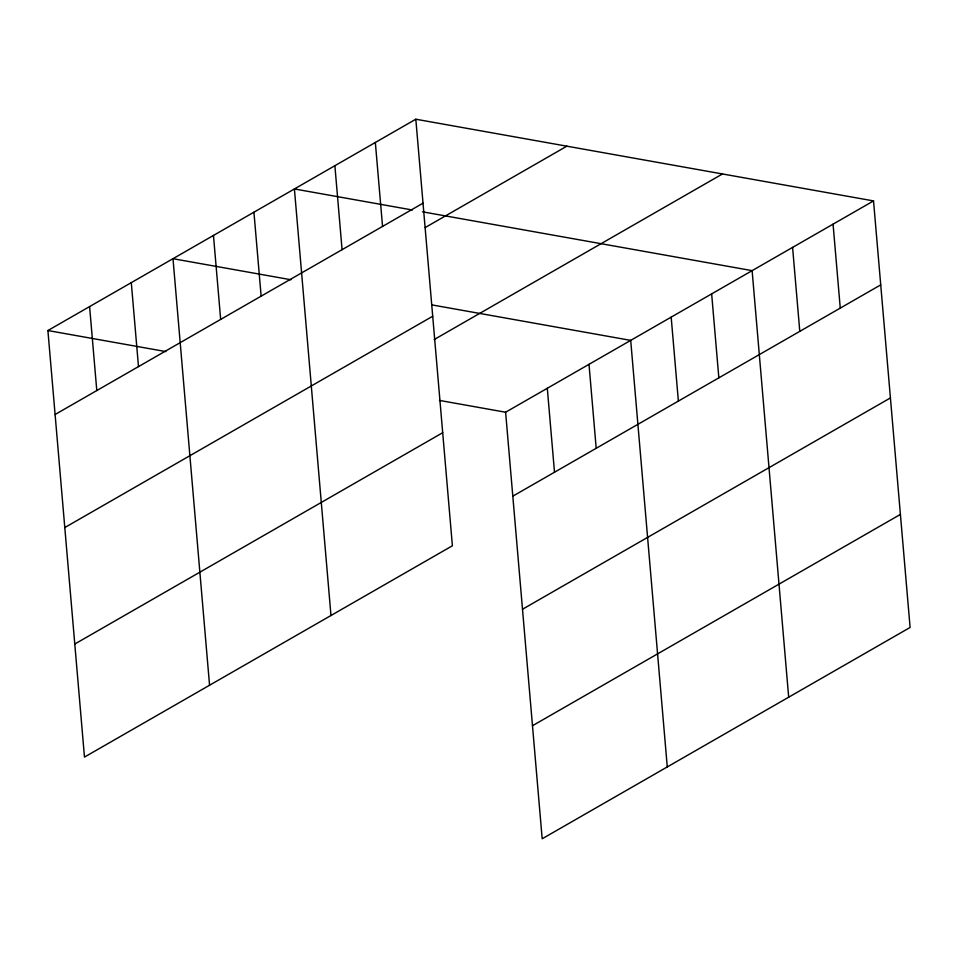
<?xml version="1.0" encoding="UTF-8"?>
<svg xmlns="http://www.w3.org/2000/svg" width="958" height="958" viewBox="0 0 958 958"><rect width="100%" height="100%" fill="white"/><g stroke="black" fill="none" stroke-linecap="round" stroke-linejoin="round"><path stroke-width="1.44" d="M415.82 119.223L452.392 545.773L84.472 757.083L47.9 330.534L415.82 119.223L873.528 200.917L910.1 627.466L542.18 838.777L505.608 412.227L873.528 200.917M55.097 414.503L423.017 203.18M425.22 227.537L566.861 146.179M64.785 527.559L432.717 316.236M434.166 339.551L722.488 173.949M74.772 644.039L442.692 432.717M512.805 496.184L880.725 284.873M522.505 609.24L890.425 397.929M532.492 725.721L900.412 514.41M412.371 210.006L294.405 188.954L330.977 615.503M422.43 211.802L752.114 270.647L788.685 697.196M290.957 279.748L172.991 258.696L209.562 685.245M432.106 304.931L630.699 340.377L667.271 766.927M47.9 330.534L165.854 351.586M439.435 400.42L505.608 412.227M833.065 224.16L840.262 308.117M792.589 247.404L799.786 331.36M711.65 293.89L718.847 377.847M671.175 317.134L678.372 401.091M589.002 364.327L596.199 448.284M547.305 388.277L554.502 472.234M375.344 142.467L382.553 226.435M334.881 165.71L342.078 249.679M253.93 212.209L261.139 296.166M213.466 235.452L220.663 319.409M131.294 282.646L138.491 366.603M89.597 306.596L96.794 390.553"/></g></svg>
